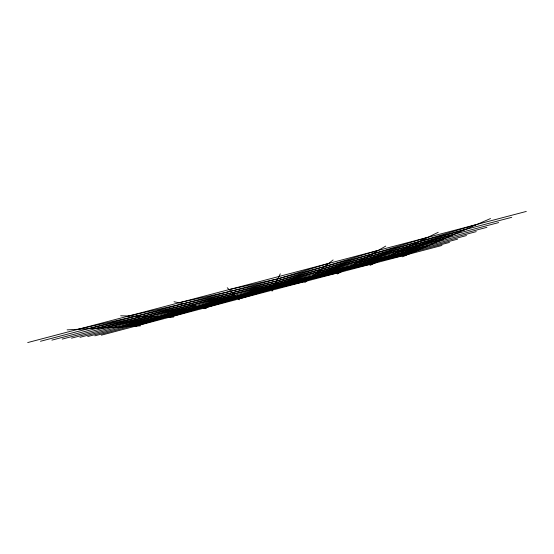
<?xml version="1.0" encoding="UTF-8"?>
<svg xmlns="http://www.w3.org/2000/svg" width="554" height="554" viewBox="0 0 554 554"><rect width="100%" height="100%" fill="white"/><g stroke="black" fill="none" stroke-linecap="round" stroke-linejoin="round"><path stroke-width="0.83" d="M272.056 291.189L280.269 273.828M304.783 282.568L333.106 259.937M337.434 273.967L385.757 246.094M370.024 265.387L438.235 232.292M402.543 256.821L490.525 218.546M119.075 327.026L153.306 316.639L105.191 327.788M328.799 263.379L277.907 278.821L229.086 289.603M125.114 326.694L194.045 305.912L97.165 328.224M378.41 250.332L276.91 280.933L178.984 302.775M130.654 326.389L234.674 295.22L88.252 328.716M427.868 237.327L276.01 282.831L128.722 315.995M135.751 326.112L477.16 224.356M170.078 317.068L274.459 286.12L374.421 263.254M465.256 229.536L315.614 273.911L414.357 251.682M204.322 308.052L273.78 287.547L340.551 272.173M454.578 234.183L355.924 263.302L421.019 248.781M238.49 299.049L273.157 288.863L306.604 281.113M444.952 238.372L396.131 252.721L428.284 245.623M27.7 342.566L526.3 211.434M40.47 341.285L511.737 217.313M51.903 340.135L498.676 222.576M62.193 339.103L486.897 227.334M71.508 338.169L476.225 231.634M79.984 337.317L466.503 235.561M87.726 336.541L457.611 239.148M94.824 335.828L449.453 242.437M101.354 335.17L441.933 245.47M78.294 329.256L408.215 254.348M67.103 329.872L140.46 325.856M120.668 315.787L173.464 317.158M174.053 301.75L206.4 308.481M227.251 287.761L239.266 299.825"/></g></svg>
